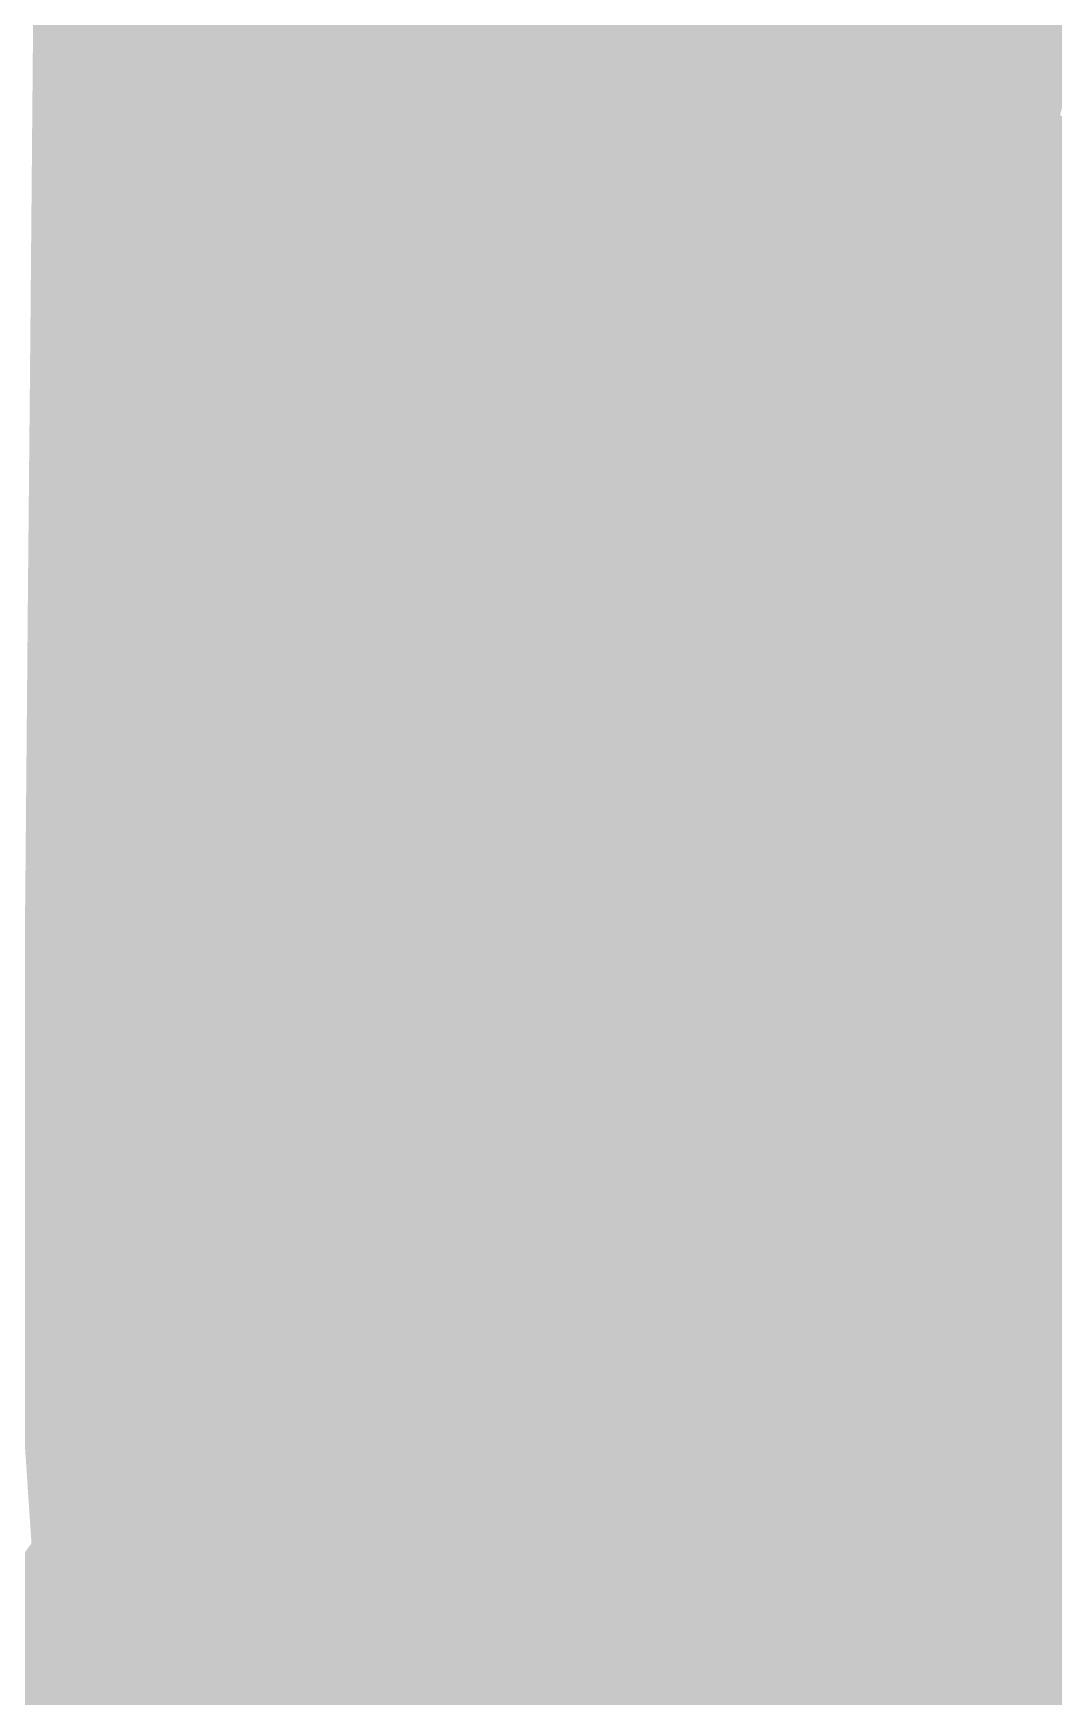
# Model space of a CAD drawing. Header units: millimetres. Extents: x 340454 to 342791, y 6993867 to 6995092.
# Drawn here: x 340815.703 to 340816.498, y 6994528.957 to 6994530.252 of the extents above; entities that cross this region are included whole.
import ezdxf

# ---------------------------------------------------------------- set-up
doc = ezdxf.new("R2010")
doc.units = ezdxf.units.MM
doc.header["$LTSCALE"] = 10
for name, color, linetype in [('A-MODELAGEM', 7, 'Continuous'), ('URB-Calçadas', 2, 'Continuous'), ('URB-Quadras', 3, 'Continuous')]:
    doc.layers.add(name, color=color, linetype=linetype)

msp = doc.modelspace()

# ---------------------------------------------------------------- linework, layer by layer
at = {"layer": 'A-MODELAGEM', "color": 11, "linetype": 'Continuous', "lineweight": -3}
for points in [[(340816.4661, 6994530.4876), (340816.3168, 6994530.27), (340816.4155, 6994530.2267)], [(340816.4661, 6994530.4876), (340816.4155, 6994530.2267), (340816.5665, 6994530.4412)], [(340815.7025, 6994530.2642), (340815.7902, 6994530.2277), (340815.9223, 6994530.4427)], [(340815.9223, 6994530.4427), (340815.7902, 6994530.2277), (340815.9389, 6994530.1658)], [(340815.9223, 6994530.4427), (340815.9389, 6994530.1658), (340816.074, 6994530.3763)], [(340816.5665, 6994530.4412), (340816.4155, 6994530.2267), (340816.5026, 6994530.1886)], [(340816.074, 6994530.3763), (340815.9389, 6994530.1658), (340816.0666, 6994530.1127)], [(340816.074, 6994530.3763), (340816.0666, 6994530.1127), (340816.204, 6994530.3193)], [(340816.204, 6994530.3193), (340816.0666, 6994530.1127), (340816.1773, 6994530.0667)], [(340816.204, 6994530.3193), (340816.1773, 6994530.0667), (340816.3168, 6994530.27)], [(340815.7025, 6994530.2642), (340815.7009, 6994530.0824), (340815.7902, 6994530.2277)], [(340816.3168, 6994530.27), (340816.1773, 6994530.0667), (340816.2744, 6994530.0263)], [(340816.3168, 6994530.27), (340816.2744, 6994530.0263), (340816.4155, 6994530.2267)], [(340815.7902, 6994530.2277), (340815.7009, 6994530.0824), (340815.9389, 6994530.1658)], [(340816.4155, 6994530.2267), (340816.2744, 6994530.0263), (340816.36, 6994529.9907)], [(340816.4155, 6994530.2267), (340816.36, 6994529.9907), (340816.5026, 6994530.1886)], [(340816.5026, 6994530.1886), (340816.36, 6994529.9907), (340816.4362, 6994529.959)], [(340816.5026, 6994530.1886), (340816.4362, 6994529.959), (340816.5801, 6994530.1547)], [(340815.7009, 6994530.0824), (340815.8135, 6994529.9703), (340815.9389, 6994530.1658)], [(340815.9389, 6994530.1658), (340815.8135, 6994529.9703), (340815.9388, 6994529.9207)], [(340815.9389, 6994530.1658), (340815.9388, 6994529.9207), (340816.0666, 6994530.1127)], [(340816.5801, 6994530.1547), (340816.4362, 6994529.959), (340816.5044, 6994529.9306)], [(340816.0666, 6994530.1127), (340815.9388, 6994529.9207), (340816.0477, 6994529.8776)], [(340816.0666, 6994530.1127), (340816.0477, 6994529.8776), (340816.1773, 6994530.0667)], [(340815.7009, 6994530.0824), (340815.7003, 6994530.0151), (340815.8135, 6994529.9703)], [(340816.1773, 6994530.0667), (340816.0477, 6994529.8776), (340816.143, 6994529.8398)], [(340816.1773, 6994530.0667), (340816.143, 6994529.8398), (340816.2744, 6994530.0263)], [(340816.2744, 6994530.0263), (340816.143, 6994529.8398), (340816.2273, 6994529.8065)], [(340816.2744, 6994530.0263), (340816.2273, 6994529.8065), (340816.36, 6994529.9907)], [(340815.7003, 6994530.0151), (340815.6982, 6994529.7907), (340815.8135, 6994529.9703)], [(340816.36, 6994529.9907), (340816.2273, 6994529.8065), (340816.3022, 6994529.7768)], [(340816.36, 6994529.9907), (340816.3022, 6994529.7768), (340816.4362, 6994529.959)], [(340815.8135, 6994529.9703), (340815.6982, 6994529.7907), (340815.8205, 6994529.7428)], [(340815.8135, 6994529.9703), (340815.8205, 6994529.7428), (340815.9388, 6994529.9207)], [(340816.4362, 6994529.959), (340816.3022, 6994529.7768), (340816.3694, 6994529.7502)], [(340816.4362, 6994529.959), (340816.3694, 6994529.7502), (340816.5044, 6994529.9306)], [(340816.5044, 6994529.9306), (340816.3694, 6994529.7502), (340816.4299, 6994529.7263)], [(340816.5044, 6994529.9306), (340816.4299, 6994529.7263), (340816.5659, 6994529.9051)], [(340815.9388, 6994529.9207), (340815.8205, 6994529.7428), (340815.9275, 6994529.7024)], [(340815.9388, 6994529.9207), (340815.9275, 6994529.7024), (340816.0477, 6994529.8776)], [(340816.5659, 6994529.9051), (340816.4299, 6994529.7263), (340816.4846, 6994529.7046)], [(340816.5659, 6994529.9051), (340816.4846, 6994529.7046), (340816.6215, 6994529.8819)], [(340816.0477, 6994529.8776), (340815.9275, 6994529.7024), (340816.0212, 6994529.6669)], [(340816.0477, 6994529.8776), (340816.0212, 6994529.6669), (340816.143, 6994529.8398)], [(340816.6215, 6994529.8819), (340816.4846, 6994529.7046), (340816.5118, 6994529.6939)], [(340816.143, 6994529.8398), (340816.0212, 6994529.6669), (340816.1041, 6994529.6356)], [(340816.143, 6994529.8398), (340816.1041, 6994529.6356), (340816.2273, 6994529.8065)], [(340816.2273, 6994529.8065), (340816.1041, 6994529.6356), (340816.1779, 6994529.6078)], [(340816.2273, 6994529.8065), (340816.1779, 6994529.6078), (340816.3022, 6994529.7768)], [(340815.6982, 6994529.789), (340815.6964, 6994529.584), (340815.8153, 6994529.7349)], [(340815.6982, 6994529.7907), (340815.6982, 6994529.789), (340815.8205, 6994529.7428)], [(340815.6982, 6994529.789), (340815.8153, 6994529.7349), (340815.8205, 6994529.7428)], [(340816.3022, 6994529.7768), (340816.1779, 6994529.6078), (340816.244, 6994529.5828)], [(340816.3022, 6994529.7768), (340816.244, 6994529.5828), (340816.3694, 6994529.7502)], [(340816.3694, 6994529.7502), (340816.244, 6994529.5828), (340816.3036, 6994529.5603)], [(340816.3694, 6994529.7502), (340816.3036, 6994529.5603), (340816.4299, 6994529.7263)], [(340815.8153, 6994529.7349), (340815.6964, 6994529.584), (340815.7106, 6994529.5776)], [(340815.8153, 6994529.7349), (340815.7106, 6994529.5776), (340815.8113, 6994529.5329)], [(340815.8153, 6994529.7349), (340815.8113, 6994529.5329), (340815.9175, 6994529.6878)], [(340815.8205, 6994529.7428), (340815.8153, 6994529.7349), (340815.9175, 6994529.6878)], [(340815.8205, 6994529.7428), (340815.9175, 6994529.6878), (340815.9275, 6994529.7024)], [(340816.4299, 6994529.7263), (340816.3036, 6994529.5603), (340816.3575, 6994529.5399)], [(340816.4299, 6994529.7263), (340816.3575, 6994529.5399), (340816.4846, 6994529.7046)], [(340816.4846, 6994529.7046), (340816.3575, 6994529.5399), (340816.3843, 6994529.5298)], [(340816.4846, 6994529.7046), (340816.3843, 6994529.5298), (340816.5118, 6994529.6939)], [(340815.9275, 6994529.7024), (340815.9175, 6994529.6878), (340816.0069, 6994529.6465)], [(340815.9275, 6994529.7024), (340816.0069, 6994529.6465), (340816.0212, 6994529.6669)], [(340816.5118, 6994529.6939), (340816.3843, 6994529.5298), (340822.7617, 6994527.1207)], [(340815.9175, 6994529.6878), (340815.8113, 6994529.5329), (340815.8993, 6994529.4938)], [(340815.9175, 6994529.6878), (340815.8993, 6994529.4938), (340816.0069, 6994529.6465)], [(340816.0212, 6994529.6669), (340816.0069, 6994529.6465), (340816.0857, 6994529.6101)], [(340816.0212, 6994529.6669), (340816.0857, 6994529.6101), (340816.1041, 6994529.6356)], [(340816.0069, 6994529.6465), (340815.8993, 6994529.4938), (340815.9771, 6994529.4593)], [(340816.0069, 6994529.6465), (340815.9771, 6994529.4593), (340816.0857, 6994529.6101)], [(340816.1041, 6994529.6356), (340816.0857, 6994529.6101), (340816.1559, 6994529.5778)], [(340816.1041, 6994529.6356), (340816.1559, 6994529.5778), (340816.1779, 6994529.6078)], [(340816.0857, 6994529.6101), (340815.9771, 6994529.4593), (340816.0462, 6994529.4286)], [(340816.0857, 6994529.6101), (340816.0462, 6994529.4286), (340816.1559, 6994529.5778)], [(340816.1779, 6994529.6078), (340816.1559, 6994529.5778), (340816.2186, 6994529.5488)], [(340816.1779, 6994529.6078), (340816.2186, 6994529.5488), (340816.244, 6994529.5828)], [(340815.6964, 6994529.584), (340815.6961, 6994529.5558), (340815.7106, 6994529.5776)], [(340815.7106, 6994529.5776), (340815.6961, 6994529.5558), (340815.8113, 6994529.5329)], [(340816.1559, 6994529.5778), (340816.0462, 6994529.4286), (340816.108, 6994529.4012)], [(340816.1559, 6994529.5778), (340816.108, 6994529.4012), (340816.2186, 6994529.5488)], [(340816.244, 6994529.5828), (340816.2186, 6994529.5488), (340816.275, 6994529.5228)], [(340816.244, 6994529.5828), (340816.275, 6994529.5228), (340816.3036, 6994529.5603)], [(340815.6961, 6994529.5558), (340815.6947, 6994529.3985), (340815.7135, 6994529.3905)], [(340815.6961, 6994529.5558), (340815.7135, 6994529.3905), (340815.8113, 6994529.5329)], [(340816.3036, 6994529.5603), (340816.275, 6994529.5228), (340816.3261, 6994529.4992)], [(340816.3036, 6994529.5603), (340816.3261, 6994529.4992), (340816.3575, 6994529.5399)], [(340816.2186, 6994529.5488), (340816.108, 6994529.4012), (340816.1637, 6994529.3764)], [(340816.2186, 6994529.5488), (340816.1637, 6994529.3764), (340816.275, 6994529.5228)], [(340816.3575, 6994529.5399), (340816.3261, 6994529.4992), (340816.3514, 6994529.4875)], [(340816.3575, 6994529.5399), (340816.3514, 6994529.4875), (340816.3843, 6994529.5298)], [(340815.8113, 6994529.5329), (340815.7135, 6994529.3905), (340815.8004, 6994529.3533)], [(340815.8113, 6994529.5329), (340815.8004, 6994529.3533), (340815.8993, 6994529.4938)], [(340816.3843, 6994529.5298), (340816.3514, 6994529.4875), (340822.0278, 6994526.8678)], [(340816.3843, 6994529.5298), (340822.0278, 6994526.8678), (340822.7617, 6994527.1207)], [(340816.275, 6994529.5228), (340816.1637, 6994529.3764), (340816.2141, 6994529.3541)], [(340816.275, 6994529.5228), (340816.2141, 6994529.3541), (340816.3261, 6994529.4992)], [(340816.3261, 6994529.4992), (340816.2141, 6994529.3541), (340816.239, 6994529.343)], [(340816.3261, 6994529.4992), (340816.239, 6994529.343), (340816.3514, 6994529.4875)], [(340815.8993, 6994529.4938), (340815.8004, 6994529.3533), (340815.877, 6994529.3204)], [(340815.8993, 6994529.4938), (340815.877, 6994529.3204), (340815.9771, 6994529.4593)], [(340816.3514, 6994529.4875), (340816.239, 6994529.343), (340821.9069, 6994526.8262)], [(340816.3514, 6994529.4875), (340821.9069, 6994526.8262), (340822.0278, 6994526.8678)], [(340815.9771, 6994529.4593), (340815.877, 6994529.3204), (340815.9452, 6994529.2913)], [(340815.9771, 6994529.4593), (340815.9452, 6994529.2913), (340816.0462, 6994529.4286)], [(340816.0462, 6994529.4286), (340815.9452, 6994529.2913), (340816.0062, 6994529.2651)], [(340816.0462, 6994529.4286), (340816.0062, 6994529.2651), (340816.108, 6994529.4012)], [(340815.6947, 6994529.3985), (340815.6944, 6994529.3625), (340815.7135, 6994529.3905)], [(340816.108, 6994529.4012), (340816.0062, 6994529.2651), (340816.0611, 6994529.2416)], [(340816.108, 6994529.4012), (340816.0611, 6994529.2416), (340816.1637, 6994529.3764)], [(340815.7135, 6994529.3905), (340815.6944, 6994529.3625), (340815.8004, 6994529.3533)], [(340816.1637, 6994529.3764), (340816.0611, 6994529.2416), (340816.1109, 6994529.2203)], [(340816.1637, 6994529.3764), (340816.1109, 6994529.2203), (340816.2141, 6994529.3541)], [(340815.6944, 6994529.3625), (340815.6932, 6994529.2311), (340815.7096, 6994529.2243)], [(340815.6944, 6994529.3625), (340815.7096, 6994529.2243), (340815.8004, 6994529.3533)], [(340815.8004, 6994529.3533), (340815.7096, 6994529.2243), (340815.7852, 6994529.193)], [(340815.8004, 6994529.3533), (340815.7852, 6994529.193), (340815.877, 6994529.3204)], [(340816.2141, 6994529.3541), (340816.1109, 6994529.2203), (340816.1355, 6994529.2098)], [(340816.2141, 6994529.3541), (340816.1355, 6994529.2098), (340816.239, 6994529.343)], [(340816.239, 6994529.343), (340816.1355, 6994529.2098), (340821.7929, 6994526.7869)], [(340816.239, 6994529.343), (340821.7929, 6994526.7869), (340821.9069, 6994526.8262)], [(340815.877, 6994529.3204), (340815.7852, 6994529.193), (340815.8525, 6994529.1652)], [(340815.877, 6994529.3204), (340815.8525, 6994529.1652), (340815.9452, 6994529.2913)], [(340815.9452, 6994529.2913), (340815.8525, 6994529.1652), (340815.9127, 6994529.1402)], [(340815.9452, 6994529.2913), (340815.9127, 6994529.1402), (340816.0062, 6994529.2651)], [(340816.0062, 6994529.2651), (340815.9127, 6994529.1402), (340815.9669, 6994529.1178)], [(340816.0062, 6994529.2651), (340815.9669, 6994529.1178), (340816.0611, 6994529.2416)], [(340816.0611, 6994529.2416), (340815.9669, 6994529.1178), (340816.016, 6994529.0974)], [(340816.0611, 6994529.2416), (340816.016, 6994529.0974), (340816.1109, 6994529.2203)], [(340815.6932, 6994529.2311), (340815.6929, 6994529.2007), (340815.7096, 6994529.2243)], [(340815.7096, 6994529.2243), (340815.6929, 6994529.2007), (340815.7852, 6994529.193)], [(340816.1109, 6994529.2203), (340816.016, 6994529.0974), (340816.0404, 6994529.0874)], [(340816.1109, 6994529.2203), (340816.0404, 6994529.0874), (340816.1355, 6994529.2098)], [(340815.6929, 6994529.2007), (340815.7012, 6994529.0766), (340815.7852, 6994529.193)], [(340816.1355, 6994529.2098), (340816.0404, 6994529.0874), (340821.686, 6994526.75)], [(340816.1355, 6994529.2098), (340821.686, 6994526.75), (340821.7929, 6994526.7869)], [(340815.7852, 6994529.193), (340815.7012, 6994529.0766), (340815.7677, 6994529.0499)], [(340815.7852, 6994529.193), (340815.7677, 6994529.0499), (340815.8525, 6994529.1652)], [(340815.8525, 6994529.1652), (340815.7677, 6994529.0499), (340815.8272, 6994529.026)], [(340815.8525, 6994529.1652), (340815.8272, 6994529.026), (340815.9127, 6994529.1402)], [(340815.9127, 6994529.1402), (340815.8272, 6994529.026), (340815.8808, 6994529.0045)], [(340815.9127, 6994529.1402), (340815.8808, 6994529.0045), (340815.9669, 6994529.1178)], [(340815.9669, 6994529.1178), (340815.8808, 6994529.0045), (340815.9293, 6994528.9851)], [(340815.9669, 6994529.1178), (340815.9293, 6994528.9851), (340816.016, 6994529.0974)], [(340816.016, 6994529.0974), (340815.9293, 6994528.9851), (340815.9533, 6994528.9754)], [(340816.016, 6994529.0974), (340815.9533, 6994528.9754), (340816.0404, 6994529.0874)], [(340816.0404, 6994529.0874), (340815.9533, 6994528.9754), (340821.5862, 6994526.7156)], [(340816.0404, 6994529.0874), (340821.5862, 6994526.7156), (340821.686, 6994526.75)], [(340815.7012, 6994529.0766), (340815.6916, 6994529.0632), (340815.7677, 6994529.0499)], [(340815.6916, 6994529.0632), (340815.6906, 6994528.9451), (340815.7677, 6994529.0499)], [(340815.7677, 6994529.0499), (340815.6906, 6994528.9451), (340815.7493, 6994528.922)], [(340815.7677, 6994529.0499), (340815.7493, 6994528.922), (340815.8272, 6994529.026)], [(340815.8272, 6994529.026), (340815.7493, 6994528.922), (340815.8023, 6994528.9014)], [(340815.8272, 6994529.026), (340815.8023, 6994528.9014), (340815.8808, 6994529.0045)], [(340815.8808, 6994529.0045), (340815.8023, 6994528.9014), (340815.8503, 6994528.8827)], [(340815.8808, 6994529.0045), (340815.8503, 6994528.8827), (340815.9293, 6994528.9851)], [(340815.9293, 6994528.9851), (340815.8503, 6994528.8827), (340815.874, 6994528.8734)], [(340815.9293, 6994528.9851), (340815.874, 6994528.8734), (340815.9533, 6994528.9754)], [(340815.9533, 6994528.9754), (340815.874, 6994528.8734), (340821.4935, 6994526.6837)], [(340815.9533, 6994528.9754), (340821.4935, 6994526.6837), (340821.5862, 6994526.7156)]]:
    msp.add_solid(points, dxfattribs=at)
at = {"layer": 'URB-Calçadas', "lineweight": 0}
msp.add_lwpolyline([(340947.0065, 6994560.7635, -0.090606), (340859.9118, 6994651.5115, 0.43018), (340849.1864, 6994653.3986), (340808.9804, 6994623.5669, 0.451105), (340807.6359, 6994613.6446, 0.090816), (340911.779, 6994506.658, 0.478228), (340922.1707, 6994508.3534), (340948.9543, 6994550.6713, 0.396473)], format="xyb", close=True, dxfattribs=at)
msp.add_lwpolyline([(340906.482, 6994496.9303, -0.090947), (340799.1113, 6994606.609, 0.475649), (340788.8447, 6994608.7223), (340739.9303, 6994572.5019, 0.267986), (340737.9382, 6994567.9152, -0.173456), (340714.4702, 6994467.4916, 0.151029)], format="xyb", dxfattribs=at)
at = {"layer": 'URB-Quadras', "color": 252, "lineweight": 0}
msp.add_lwpolyline([(340912.9374, 6994508.2884, -0.090816), (340809.2969, 6994614.7586, -0.400356), (340810.47, 6994621.5592), (340850.6761, 6994651.3909, -0.43018), (340857.8263, 6994650.1328, 0.090606), (340945.5433, 6994558.7364, -0.396473), (340946.8418, 6994552.0083), (340920.0582, 6994509.6904, -0.42996)], format="xyb", close=True, dxfattribs=at)
msp.add_lwpolyline([(340815.2411, 6994491.9257, 0.038213), (340872.813, 6994444.8145, 0.427498), (340879.8998, 6994446.2404), (340906.6702, 6994488.5375, 0.399537), (340905.3286, 6994495.2964, -0.090947), (340797.4532, 6994605.4907, 0.427165), (340790.3324, 6994606.7132), (340742.1055, 6994571.0018, 0.26508), (340740.1075, 6994566.4691, -0.172307), (340715.6107, 6994465.5763, -0.089172), (340715.6107, 6994465.5763, -2.016247), (340701.9174, 6994473.7042, 0.157194), (340704.2699, 6994475.6737, 0.197995), (340722.4662, 6994581.0288, 0.104869), (340721.6035, 6994582.9154), (340685.6056, 6994631.4815, 0.2535), (340684.7421, 6994631.8842, -0.18056), (340678.0121, 6994633.9449)], format="xyb", dxfattribs=at)

doc.saveas('drawing.dxf')
